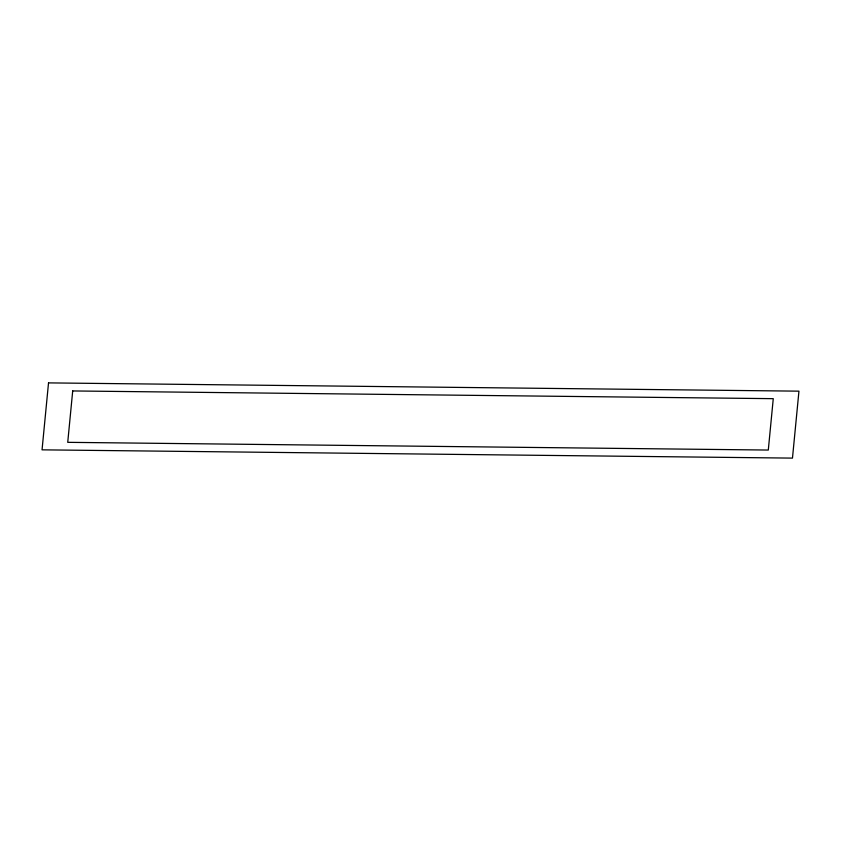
<?xml version="1.0" encoding="UTF-8"?>
<svg xmlns="http://www.w3.org/2000/svg" width="841" height="841" viewBox="0 0 841 841"><rect width="100%" height="100%" fill="white"/><g stroke="black" fill="none" stroke-linecap="round" stroke-linejoin="round"><path stroke-width="1.26" d="M48.526 382.886L42.05 449.84L792.474 458.114L798.95 391.16L48.526 382.886M72.704 390.949L67.732 442.334L768.296 450.051L773.268 398.666L72.704 390.949"/></g></svg>
